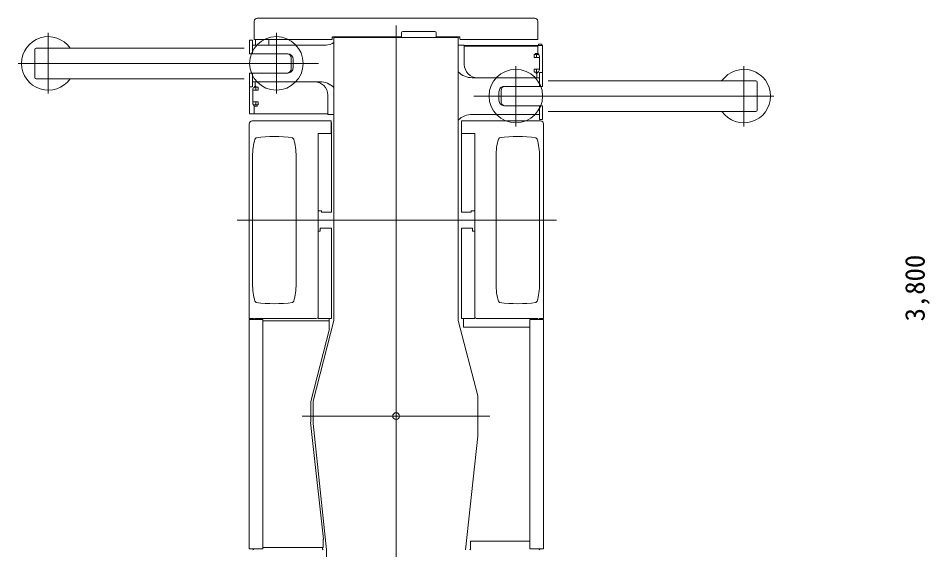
# Model space of a CAD drawing. Units: millimetres, scale not verified. Extents: x -34882 to 13233, y -6380 to 27114.
# Drawn here: x -17500 to -10686, y 21159 to 25134 of the extents above; entities that cross this region are included whole.
import ezdxf
from ezdxf.enums import TextEntityAlignment as Align

# ---------------------------------------------------------------- set-up
doc = ezdxf.new("R2010")
doc.units = ezdxf.units.MM
doc.header["$LTSCALE"] = 100
doc.header["$PDMODE"] = 32
doc.header["$PDSIZE"] = 50
doc.layers.add('0-0_0', color=7, linetype='Continuous', lineweight=18)
doc.layers.add('0-1_LY_1', color=7, linetype='Continuous', lineweight=18)
doc.styles.add('ＭＳ ゴシック', font='')
doc.styles.get('ＭＳ ゴシック').set_extended_font_data('MS Gothic')

msp = doc.modelspace()

# ---------------------------------------------------------------- linework, layer by layer
at = {"layer": '0-1_LY_1'}
for p, q in [((-15735.2, 24973.9), (-15735.2, 25112.2)), ((-13637.5, 25133.9), (-15712.9, 25133.9)), ((-14675.1, 25078.9), (-14675.1, 18459.1)), ((-13615.2, 24973.9), (-13615.2, 25113)), ((-17275.1, 24571.8), (-17275.1, 25024.8)), ((-15570.1, 24571.8), (-15570.1, 25024.8)), ((-14635.2, 24993.9), (-14635.2, 25023.9)), ((-14625.2, 25033.9), (-14385.2, 25033.9)), ((-14375.2, 24993.9), (-14375.2, 25023.9)), ((-15770.1, 24970.9), (-15770.1, 24867.9)), ((-15770.1, 24970.9), (-15748.1, 24970.9)), ((-15748.1, 24970.9), (-15748.1, 24867.9)), ((-15735.2, 24973.9), (-15157.2, 24973.9)), ((-15725.1, 24973.9), (-15725.1, 24932.9)), ((-15625.1, 24933), (-15625.1, 24973.9)), ((-15152.2, 24978.9), (-15152.2, 24988.9)), ((-15147.2, 24993.9), (-14635.2, 24993.9)), ((-15140.1, 24993.9), (-15140.1, 22873.9)), ((-14210.2, 24988.9), (-15140.1, 24988.9)), ((-14985.1, 24988.9), (-14985.1, 24993.9)), ((-14985.1, 24988.9), (-14985.1, 24993.9)), ((-14375.2, 24993.9), (-14203.2, 24993.9)), ((-14365.2, 24988.9), (-14365.2, 24993.9)), ((-14210.2, 24993.9), (-14210.2, 22873.9)), ((-14198.2, 24978.9), (-14198.2, 24988.9)), ((-13615.2, 24973.9), (-14193.2, 24973.9)), ((-17375.1, 24901), (-17375.1, 24691)), ((-17365.1, 24911), (-15810, 24911)), ((-15748.1, 24932.9), (-15198.6, 24932.9)), ((-14209.7, 24932.9), (-14165.1, 24932.9)), ((-14165.1, 24932.9), (-14165.1, 24788.9)), ((-14165.1, 24929.9), (-13615.1, 24929.9)), ((-14165.1, 24929.9), (-14158.8, 24929.9)), ((-14165.1, 24923.9), (-13615.1, 24923.9)), ((-13615.1, 24929.9), (-13580.1, 24929.9)), ((-13615.1, 24872.9), (-13615.1, 24929.9)), ((-13615.1, 24873), (-13608.2, 24862.5)), ((-13610.1, 24938.9), (-13610.1, 24929.9)), ((-13580.1, 24929.9), (-13580.1, 24726.9)), ((-15770.1, 24867.9), (-15748.1, 24867.9)), ((-15748.1, 24867.9), (-15485.9, 24867.9)), ((-15460.1, 24838.2), (-15460.1, 24753.7)), ((-15445.2, 24827.9), (-15445.2, 24764)), ((-13643.1, 24861.9), (-13607.8, 24861.9)), ((-13643.1, 24839.9), (-13643.1, 24861.9)), ((-13643.1, 24839.9), (-13603.1, 24839.9)), ((-13636.1, 24870.9), (-13613.8, 24870.9)), ((-13636.1, 24861.9), (-13636.1, 24870.9)), ((-13626.6, 24839.9), (-13626.6, 24861.9)), ((-13603.1, 24754.1), (-13603.1, 24845.9)), ((-15255.7, 24796), (-17499.6, 24796)), ((-13780.1, 24776.1), (-13780.1, 24323.1)), ((-13643.1, 24751.9), (-13603.1, 24751.9)), ((-13643.1, 24729.9), (-13643.1, 24751.9)), ((-13626.6, 24729.9), (-13626.6, 24751.9)), ((-12075.1, 24776.1), (-12075.1, 24323.1)), ((-15810, 24681), (-17365.1, 24681)), ((-15748.1, 24724), (-15770.1, 24724)), ((-15770.1, 24724), (-15770.1, 24417.9)), ((-15748.1, 24724), (-15748.1, 24621)), ((-15485.4, 24723.9), (-15748.1, 24723.9)), ((-14107.4, 24689), (-13602.1, 24689)), ((-13643.1, 24729.9), (-13614.7, 24729.9)), ((-13627.1, 24720.9), (-13627.1, 24729.9)), ((-13627.1, 24720.9), (-13622.1, 24720.9)), ((-13622.1, 24722.1), (-13611.4, 24733.5)), ((-13622.1, 24688.9), (-13622.1, 24722.1)), ((-13602.1, 24726.9), (-13580.1, 24726.9)), ((-13602.1, 24623.9), (-13602.1, 24726.9)), ((-13580.1, 24726.9), (-13580.1, 24623.9)), ((-13538.1, 24666.9), (-11985.1, 24666.9)), ((-15748.1, 24621), (-15770.1, 24621)), ((-15244.4, 24659), (-15748.1, 24659)), ((-15728.1, 24625.8), (-15738.9, 24614.4)), ((-15707.1, 24617.9), (-15735.6, 24617.9)), ((-15728.1, 24658.9), (-15728.1, 24625.8)), ((-15723.1, 24626.9), (-15728.1, 24626.9)), ((-15723.1, 24626.9), (-15728.1, 24626.9)), ((-15723.6, 24617.9), (-15723.6, 24595.9)), ((-15723.1, 24626.9), (-15723.1, 24617.9)), ((-15707.1, 24617.9), (-15707.1, 24595.9)), ((-13864.4, 24623.9), (-13602.1, 24623.9)), ((-13602.1, 24623.9), (-13580.1, 24623.9)), ((-11975.1, 24446.9), (-11975.1, 24656.9)), ((-15707.1, 24595.9), (-15747.1, 24595.9)), ((-15747.1, 24593.8), (-15747.1, 24502)), ((-15185.1, 24414.9), (-15185.1, 24559)), ((-14094.6, 24552), (-11850.7, 24552)), ((-13905.9, 24583.9), (-13905.9, 24520)), ((-13890.1, 24509.7), (-13890.1, 24594.2)), ((-15707.1, 24507.9), (-15747.1, 24507.9)), ((-15707.1, 24485.9), (-15742.5, 24485.9)), ((-15735.1, 24475), (-15742.1, 24485.4)), ((-15714.1, 24476.9), (-15736.5, 24476.9)), ((-15735.1, 24474.9), (-15735.1, 24417.9)), ((-15723.6, 24507.9), (-15723.6, 24485.9)), ((-15714.1, 24485.9), (-15714.1, 24476.9)), ((-15707.1, 24507.9), (-15707.1, 24485.9)), ((-13602.1, 24479.9), (-13864.4, 24479.9)), ((-13602.1, 24376.9), (-13602.1, 24479.9)), ((-13580.1, 24479.9), (-13602.1, 24479.9)), ((-13580.1, 24479.9), (-13580.1, 24376.9)), ((-15185.1, 24417.9), (-15770.1, 24417.9)), ((-15140.6, 24414.9), (-15185.1, 24414.9)), ((-13602.1, 24414.9), (-14105.9, 24414.9)), ((-11985.1, 24436.9), (-13538.1, 24436.9)), ((-15772.7, 24344), (-15772.7, 22888.9)), ((-15160.4, 24366.3), (-15750.4, 24366.3)), ((-15160.4, 24366.3), (-15160.4, 24271.7)), ((-15158.1, 24354), (-15160.4, 24354)), ((-15158.1, 24354), (-15158.1, 23684.8)), ((-14187.2, 24354), (-14187.2, 23684.8)), ((-14187.2, 24354), (-14184.9, 24354)), ((-14184.9, 24366.3), (-13594.9, 24366.3)), ((-14184.9, 24366.3), (-14184.9, 24271.7)), ((-13580.1, 24376.9), (-13602.1, 24376.9)), ((-13572.6, 24344), (-13572.6, 22888.9)), ((-15258.1, 24271.8), (-15258.1, 22888.5)), ((-15258.1, 24271.8), (-15160.4, 24271.8)), ((-14087.2, 24271.8), (-14184.9, 24271.8)), ((-14087.2, 24271.8), (-14087.2, 22888.5)), ((-15730.1, 24230.7), (-15721.1, 24239.7)), ((-15449.1, 24239.7), (-15440.1, 24230.7)), ((-13901.2, 24239.7), (-13910.2, 24230.7)), ((-13620.2, 24230.7), (-13629.2, 24239.7)), ((-15747.6, 24101.9), (-15747.6, 23146)), ((-15422.6, 24101.9), (-15422.6, 23146)), ((-13927.6, 24101.9), (-13927.6, 23146)), ((-13602.7, 24101.9), (-13602.7, 23146)), ((-15258.1, 23694.8), (-15235.4, 23694.8)), ((-15232.4, 23691.8), (-15232.4, 23687.8)), ((-15229.4, 23684.8), (-15158.1, 23684.8)), ((-14115.9, 23684.8), (-14187.2, 23684.8)), ((-14112.9, 23691.8), (-14112.9, 23687.8)), ((-14087.2, 23694.8), (-14109.9, 23694.8)), ((-13474.9, 23623.9), (-15864.1, 23623.9)), ((-15258.1, 23540.5), (-15245.4, 23540.5)), ((-15242.4, 23561.5), (-15242.4, 23543.5)), ((-15239.4, 23564.5), (-15158.1, 23564.5)), ((-15158.1, 23564.5), (-15158.1, 22888.5)), ((-14187.2, 23564.5), (-14187.2, 22888.5)), ((-14105.9, 23564.5), (-14187.2, 23564.5)), ((-14102.9, 23561.5), (-14102.9, 23543.5)), ((-14087.2, 23540.5), (-14099.9, 23540.5)), ((-15721.1, 23008.2), (-15730.1, 23017.2)), ((-15440.1, 23017.2), (-15449.1, 23008.2)), ((-13910.2, 23017.2), (-13901.2, 23008.2)), ((-13629.2, 23008.2), (-13620.2, 23017.2)), ((-15260.4, 22898.7), (-15260.4, 22888.9)), ((-15260.4, 22898.7), (-15258.1, 22898.7)), ((-14084.9, 22898.7), (-14087.2, 22898.7)), ((-14084.9, 22898.7), (-14084.9, 22888.9)), ((-15745.4, 22888.9), (-15772.7, 22888.9)), ((-15772.6, 22881.9), (-15772.6, 21165.9)), ((-15671, 22881.9), (-15772.6, 22881.9)), ((-15740.4, 22883.9), (-15740.4, 22881.9)), ((-15269.1, 22888.9), (-15732.5, 22888.9)), ((-15671, 22881.9), (-15671, 21165.9)), ((-15295.1, 22270), (-15140.1, 22873.9)), ((-15175.4, 22888.9), (-15260.4, 22888.9)), ((-15175.4, 22888.9), (-15175.4, 22823.9)), ((-15175.4, 22888.5), (-15158.1, 22888.5)), ((-14210.2, 22873.9), (-14065.1, 22308.9)), ((-14169.9, 22888.5), (-14187.2, 22888.5)), ((-14169.9, 22888.9), (-14084.9, 22888.9)), ((-14169.9, 22888.9), (-14169.9, 22823.9)), ((-14076.2, 22888.9), (-13612.8, 22888.9)), ((-13674.2, 22881.9), (-13572.6, 22881.9)), ((-13674.2, 22881.9), (-13674.2, 22811.9)), ((-13604.9, 22883.9), (-13604.9, 22881.9)), ((-13599.9, 22888.9), (-13572.6, 22888.9)), ((-13572.6, 21165.9), (-13572.6, 22881.9)), ((-15313.3, 22266.8), (-15173.4, 22811.6)), ((-14169.9, 22823.9), (-13674.2, 22823.9)), ((-13675.8, 22811.9), (-13675.8, 21235.9)), ((-13675.8, 22811.9), (-13674.2, 22811.9)), ((-14065.1, 22008.9), (-14065.1, 22308.9)), ((-15313.3, 22266.8), (-15314.9, 22267)), ((-15313.3, 22266.8), (-15313.3, 22112)), ((-15295.1, 22270), (-15295.1, 22103.4)), ((-13973.5, 22159), (-15376.9, 22159)), ((-15314.9, 22112), (-15305.1, 22022)), ((-15314.9, 22112), (-15313.3, 22112)), ((-15295.1, 22103.4), (-15195.1, 21159)), ((-15305.1, 22022), (-15303.6, 22022.2)), ((-15303.6, 22022.2), (-15218.3, 21237.1)), ((-14065.1, 22008.9), (-14155.2, 21159)), ((-15219.9, 21236.9), (-15218.3, 21237.1)), ((-15219.9, 21236.9), (-15219.9, 21176.9)), ((-13674.2, 21223.9), (-14119.9, 21223.9)), ((-14119.9, 21223.9), (-14119.9, 21163.9)), ((-13674.2, 21235.9), (-13675.8, 21235.9)), ((-13674.2, 21235.9), (-13674.2, 21165.9)), ((-15772.6, 21165.9), (-15671, 21165.9)), ((-15671, 21176.9), (-15219.9, 21176.9)), ((-15225.3, 21176.9), (-15225.3, 21163.9)), ((-15195.1, 21159), (-15195.1, 19619.9)), ((-13572.6, 21165.9), (-13674.2, 21165.9)), ((-13604.9, 21165.9), (-13604.9, 21163.9))]:
    msp.add_line(p, q, dxfattribs=at)
for points in [[(-13610.1, 24938.9), (-13585.1, 24938.9), (-13585.1, 24929.9)], [(-15671, 22872), (-15174.9, 22872), (-15174.9, 22812), (-15173.4, 22811.6)]]:
    msp.add_lwpolyline(points, dxfattribs=at)
for centre in [(-15570.1, 24796), (-13780.1, 24552)]:
    msp.add_circle(centre, 200, dxfattribs=at)
for centre, radius, start, end in [((-15712.9, 25111.6), 22.3, 90, 178.46551), ((-13637.5, 25111.6), 22.3, 3.61318, 90), ((-14625.2, 25023.9), 10, 90, 180), ((-14385.2, 25023.9), 10, 0, 90), ((-17275.1, 24796), 200, 35.09967, 324.9029), ((-15200.1, 25033), 100, 270, 306.8699), ((-15157.2, 24978.9), 5, 270.00002, 0), ((-15147.2, 24988.9), 5, 90, 180.00004), ((-14203.2, 24988.9), 5, 359.99996, 90), ((-14193.2, 24978.9), 5, 180, 269.99998), ((-17365.1, 24901), 10, 90.00002, 180), ((-15490.1, 24837.9), 30, 0, 89.99998), ((-13633.1, 24845.9), 30, 0.00007, 33.6901), ((-15490.1, 24753.9), 30, 270.00002, 0), ((-14065.1, 24788.9), 100, 180, 270), ((-13633.1, 24754.1), 30, 316.59116, 0.00002), ((-12075.1, 24552), 200, 215.09967, 144.9029), ((-17365.1, 24691), 10, 180, 269.99998), ((-14105, 24839), 150, 225.50678, 270), ((-11985.1, 24656.9), 10, 0, 89.99998), ((-15717.1, 24593.8), 30, 136.59111, 179.99996), ((-15285.1, 24559), 100, 0, 90), ((-15245.3, 24509), 150, 45.50678, 90), ((-13860.1, 24593.9), 30, 89.99998, 179.99996), ((-15717.1, 24502), 30, 180.00009, 213.69014), ((-13860.1, 24509.9), 30, 180.00004, 270.00002), ((-14105, 24265), 150, 90, 134.49322), ((-11985.1, 24446.9), 10, 270.00002, 0), ((-15750.4, 24344), 22.3, 90, 180), ((-13594.9, 24344), 22.3, 0, 90), ((-15265, 24101.9), 482.7, 164.52445, 179.99991), ((-15585.1, 23249), 1000, 82.18346, 97.81634), ((-15905.3, 24101.9), 482.7, 0, 15.47549), ((-13445, 24101.9), 482.7, 164.52451, 180), ((-13765.2, 23249), 1000, 82.18366, 97.81654), ((-14085.3, 24101.9), 482.7, 0.00009, 15.47555), ((-15235.4, 23691.8), 3, 0, 90), ((-15229.4, 23687.8), 3, 180, 270), ((-14115.9, 23687.8), 3, 270, 0), ((-14109.9, 23691.8), 3, 90, 180), ((-15245.4, 23543.5), 3, 270, 0), ((-15239.4, 23561.5), 3, 90, 180), ((-14105.9, 23561.5), 3, 0, 90), ((-14099.9, 23543.5), 3, 180, 270), ((-15265, 23146), 482.7, 180.00004, 195.4755), ((-15905.3, 23146), 482.7, 344.52451, 0), ((-13445, 23146), 482.7, 180, 195.47549), ((-14085.3, 23146), 482.7, 344.5245, 359.99996), ((-15585.1, 23998.9), 1000, 262.1836, 277.81649), ((-13765.2, 23998.9), 1000, 262.18351, 277.8164), ((-15745.4, 22883.9), 5, 0, 90), ((-13599.9, 22883.9), 5, 90, 180), ((-15745.3, 21163.9), 5, 270, 0), ((-15220.3, 21163.9), 5, 180, 270), ((-14124.9, 21163.9), 5, 270, 0), ((-13599.9, 21163.9), 5, 180, 270)]:
    msp.add_arc(centre, radius, start, end, dxfattribs=at)
for centre, major_axis, ratio, start_param, end_param in [((-15483, 24827.9), (0, 40), 0.946833, 4.712389, 6.283185), ((-15483, 24764), (0, -40), 0.946833, 6.283185, 7.853982), ((-13868.5, 24583.9), (0, 40), 0.934708, 6.283185, 7.853982), ((-13868.5, 24520), (0, -40), 0.934708, 4.712389, 6.283185)]:
    msp.add_ellipse(centre, major_axis=major_axis, ratio=ratio, start_param=start_param, end_param=end_param, dxfattribs=at)
msp.add_point((-14675.1, 22159), dxfattribs=at)

# ---------------------------------------------------------------- texts
at = {"layer": '0-0_0', "style": 'ＭＳ ゴシック'}
msp.add_text('3,800', height=146.6, rotation=90, dxfattribs=at).set_placement((-10679.5, 22866.6), align=Align.BOTTOM_LEFT)

doc.saveas('drawing.dxf')
